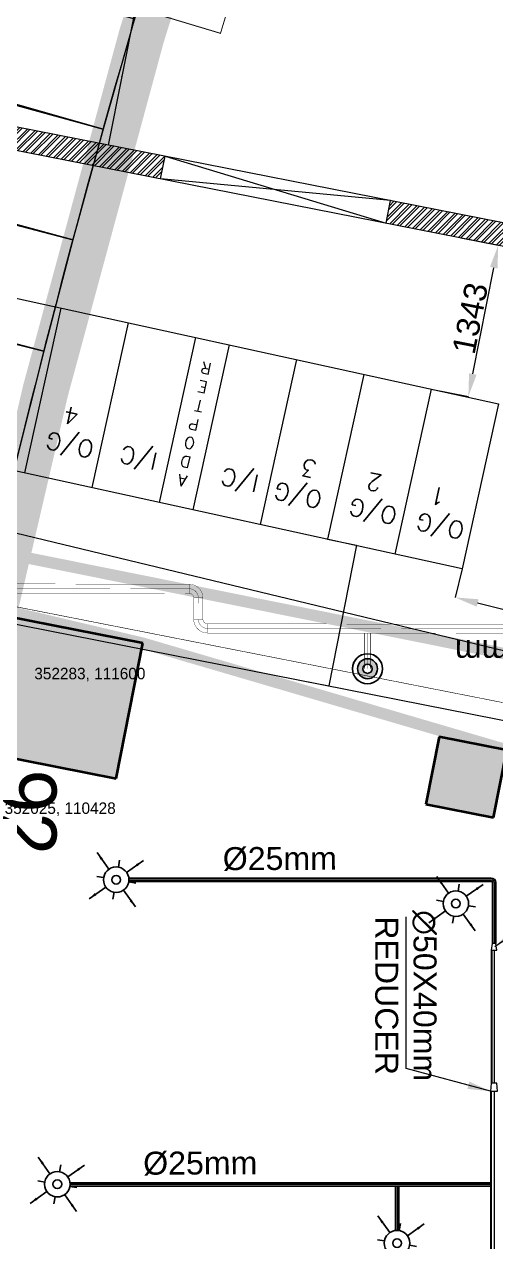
# Model space of a CAD drawing. Header units: inches. Extents: x 257070 to 799932, y -17980 to 269260.
# Drawn here: x 352564 to 356664, y 106131 to 116731 of the extents above; entities that cross this region are included whole.
import ezdxf

# ---------------------------------------------------------------- set-up
doc = ezdxf.new("R2010")
doc.units = ezdxf.units.IN
doc.header["$MEASUREMENT"] = 0
doc.header["$PDMODE"] = 99
doc.header["$PDSIZE"] = 100
doc.linetypes.add('Basement 1floor plan$0$CENTERX2', pattern=[4, 2.5, -0.5, 0.5, -0.5])
for name, color, linetype, lineweight in [('0-AES-DIM', 7, 'Continuous', 5), ('0-AES-F-SPRINKLER PIPE', 10, 'Continuous', 15), ('0-aes-FF-Sprinkler Header', 5, 'Continuous', 0), ('0-AES-P-INFRA', 7, 'Continuous', 13), ('E--CONCRETE-4', 4, 'Continuous', 40), ('E--CONCRETE-SHADE', 253, 'Continuous', 20), ('M--TILING-2', 252, 'Continuous', 18), ('Q--PARKING', 253, 'Continuous', 13)]:
    doc.layers.add(name, color=color, linetype=linetype, lineweight=lineweight)
for name, color, linetype in [('0-AES-F-SPRINKLER', 10, 'Continuous'), ('0-aes-ff Nozzel', 30, 'Continuous'), ('0-aes-water curtan pipe', 200, 'Continuous'), ('2 wheeler barrier', 170, 'Continuous'), ('basement1_AP$0$A-_ROAD----_E-_-', 2, 'Continuous'), ('DSP_SLAB CO-ORDINATES', 160, 'Continuous')]:
    doc.layers.add(name, color=color, linetype=linetype)
doc.styles.add('RomanS', font='romans.shx')
doc.styles.get("Standard").update_dxf_attribs({"font": 'arial.ttf'})
doc.styles.add('TEXT style 175', font='GOTHIC.TTF')
doc.dimstyles.new('AES DIM', dxfattribs={"dimtxt": 0.2, "dimasz": 0.15, "dimexe": 0, "dimexo": 0, "dimgap": 0.02, "dimtad": 1, "dimzin": 0, "dimdsep": 46, "dimtxsty": 'RomanS', "dimcen": 0, "dimclrd": 7, "dimclre": 7, "dimclrt": 7, "dimadec": 0, "dimazin": 0, "dimtfac": 1, "dimtix": 1, "dimtofl": 0, "dimtmove": 1, "dimatfit": 3, "dimfxl": 1, "dimtolj": 1, "dimtzin": 0, "dimlwd": -1, "dimlwe": -1, "dimarcsym": 0})
doc.dimstyles.new('AES-PLUMBING', dxfattribs={"dimtxt": 100, "dimasz": 100, "dimexe": 0, "dimexo": 0, "dimgap": 0.01, "dimtad": 1, "dimdec": 0, "dimdsep": 46, "dimtxsty": 'Standard', "dimcen": 10, "dimclrd": 7, "dimclre": 7, "dimclrt": 7, "dimadec": 0, "dimazin": 0, "dimtfac": 1, "dimtdec": 0, "dimtmove": 0, "dimatfit": 3, "dimfxl": 1, "dimlwd": -1, "dimlwe": -1, "dimarcsym": 1})
doc.dimstyles.new('ISO-25', dxfattribs={"dimtxt": 2.5, "dimasz": 2.5, "dimexe": 1.25, "dimexo": 0.625, "dimtad": 1, "dimtxsty": 'Standard', "dimcen": 2.5, "dimadec": 0, "dimazin": 0, "dimtfac": 1, "dimtmove": 0, "dimatfit": 3, "dimfxl": 1, "dimarcsym": 0})
doc.dimstyles.new('PLUMBING', dxfattribs={"dimscale": 100, "dimtxt": 1.8, "dimasz": 1.6, "dimexe": 1, "dimexo": 1, "dimgap": 0.5, "dimtad": 2, "dimdec": 0, "dimzin": 0, "dimdsep": 46, "dimtxsty": 'Standard', "dimcen": 1, "dimdle": 1, "dimclrd": 7, "dimclre": 7, "dimclrt": 256, "dimadec": 0, "dimazin": 0, "dimtfac": 1, "dimtdec": 0, "dimtmove": 2, "dimatfit": 3, "dimfxl": 1, "dimtolj": 1, "dimtzin": 0, "dimlwd": -1, "dimlwe": -1, "dimarcsym": 0})
pattern_1 = [(45, (-355159.0220215801, -150828.6564107728), (-39.77475644174329, 39.7747564417433), []), (45, (-355132.5055173301, -150828.6564107728), (-39.77475644174329, 39.7747564417433), [])]

# ---------------------------------------------------------------- blocks, each defined once
blk = doc.blocks.new('*U188')
at = {"layer": 'DSP_SLAB CO-ORDINATES', "color": 206}
for p, q in [((-0.0003698509850069277, -188.0474283585087), (-0.0003698509849839045, 188.0474118549197)), ((-188.0477899576992, -8.251794497482479e-06), (188.0470502557292, -8.251794497482479e-06))]:
    blk.add_line(p, q, dxfattribs=at)
at = {"layer": 'DSP_SLAB CO-ORDINATES', "color": 206, "ltscale": 3.5}
blk.add_lwpolyline([(-105.4687033243318, 0.1349944143975237), (4.66756682276557e-05, 105.6037444143975), (105.4687966714443, 0.1359383291039289), (4.667566820182415e-05, -105.3337555856025), (-105.4677594096254, 0.1359383291039289)], dxfattribs=at)
at = {"layer": 'DEFPOINTS', "style": 'TEXT style 175'}
blk.add_attdef('CORDINATE', (367.2826763232355, -572.4526064181649), '', height=100, dxfattribs=at)
at = {"layer": 'DSP_SLAB CO-ORDINATES', "color": 214, "style": 'TEXT style 175'}
blk.add_attdef('NO.', (318.4060704529356, -186.8432824506217), '', height=500, rotation=270, dxfattribs=at)
blk = doc.blocks.new('*U189')
at = {"layer": 'DSP_SLAB CO-ORDINATES', "color": 206}
for p, q in [((-0.0003698509850069277, -188.0474283585087), (-0.0003698509849839045, 188.0474118549197)), ((-188.0477899576992, -8.251794497482479e-06), (188.0470502557292, -8.251794497482479e-06))]:
    blk.add_line(p, q, dxfattribs=at)
at = {"layer": 'DSP_SLAB CO-ORDINATES', "color": 206, "ltscale": 3.5}
blk.add_lwpolyline([(-105.4687033243318, 0.1349944143975237), (4.66756682276557e-05, 105.6037444143975), (105.4687966714443, 0.1359383291039289), (4.667566820182415e-05, -105.3337555856025), (-105.4677594096254, 0.1359383291039289)], dxfattribs=at)
at = {"layer": 'DEFPOINTS', "style": 'TEXT style 175'}
blk.add_attdef('CORDINATE', (367.2826763232355, -572.4526064181649), '', height=100, dxfattribs=at)
at = {"layer": 'DSP_SLAB CO-ORDINATES', "color": 214, "style": 'TEXT style 175'}
blk.add_attdef('NO.', (-485.0326414022321, 1389.961365993013), '', height=500, rotation=270, dxfattribs=at)
blk = doc.blocks.new('*D607')
at = {"layer": '0-AES-F-SPRINKLER PIPE', "color": 7, "ltscale": 1000, "transparency": 16777216}
for p, q in [((346248.8212083713, 113080.7856573716), (346414.7204082534, 113767.928951582)), ((346511.9274342916, 113744.4599488593), (357901.6930020183, 110994.5924751445)), ((357833.0008281745, 110283.9801782115), (357998.9000280566, 110971.1234724219))]:
    blk.add_line(p, q, dxfattribs=at)
for points in [[(346515.8389347454, 113760.6611198657), (346508.0159338379, 113728.258777853), (346414.7204082534, 113767.928951582)], [(357905.6045024721, 111010.7936461509), (357897.7815015645, 110978.3913041381), (357998.9000280566, 110971.1234724219)]]:
    blk.add_solid(points, dxfattribs=at)
at = {"layer": 'DEFPOINTS', "color": 0, "ltscale": 1000, "transparency": 16777216}
for p in [(346248.8212083713, 113080.7856573716, -6.094219490413867e-08), (357998.9000280566, 110971.1234724219), (357833.0008281745, 110283.9801782115, -6.654302336857554e-08)]:
    blk.add_point(p, dxfattribs=at)
at = {"layer": '0-AES-F-SPRINKLER PIPE', "color": 7, "ltscale": 1000, "transparency": 16777216, "insert": (352218.7952038943, 112419.1672144164), "char_height": 100, "attachment_point": 5, "rotation": 346.42664834947607}
blk.add_mtext('11917', dxfattribs=at)
blk = doc.blocks.new('*D638')
at = {"layer": '0-AES-P-INFRA', "color": 7, "ltscale": 1000, "transparency": 16777216}
for p, q in [((43.29848365876569, -38582.24846234437), (295.3897739150634, -38631.92066947716)), ((295.3607754050481, -38632.06783974052), (53.71505750644246, -39858.44339915817)), ((-198.4052312598706, -39808.91836228874), (53.68605899642716, -39858.59056942153))]:
    blk.add_line(p, q, dxfattribs=at)
for points in [[(295.3362470278225, -38632.06300665552), (295.3853037822737, -38632.07267282552), (295.3897739150634, -38631.92066947716)], [(53.69052912921688, -39858.43856607316), (53.73958588366804, -39858.44823224317), (53.68605899642716, -39858.59056942153)]]:
    blk.add_solid(points, dxfattribs=at)
at = {"layer": 'DEFPOINTS', "color": 0, "ltscale": 1000, "transparency": 16777216}
for p in [(43.29848365876569, -38582.24846234437, -1.082766026975886e-07), (-198.4052312598706, -39808.91836228874, -5.67430582117386e-08), (53.68605899642716, -39858.59056942153)]:
    blk.add_point(p, dxfattribs=at)
at = {"layer": '0-AES-P-INFRA', "color": 7, "ltscale": 1000, "transparency": 16777216, "insert": (174.4201802450616, -39245.23242064133), "char_height": 0.2, "attachment_point": 5, "rotation": 78.85320208970036, "style": 'RomanS'}
blk.add_mtext('\\A1;1250.26', dxfattribs=at)
blk = doc.blocks.new('*D611')
at = {"layer": '0-AES-P-INFRA', "color": 7, "ltscale": 1000, "transparency": 16777216}
for p, q in [((356362.8072078606, 114871.2399247931), (356686.882541173, 114807.3839420396)), ((356465.9587618216, 113686.174239477), (356648.2178611523, 114611.1569242288)), ((356103.2187484886, 113553.8032044197), (356427.294081801, 113489.9472216662))]:
    blk.add_line(p, q, dxfattribs=at)
for points in [[(356615.5133581838, 114617.6010375656), (356680.9223641207, 114604.712810892), (356686.882541173, 114807.3839420396)], [(356433.2542588532, 113692.6183528137), (356498.66326479, 113679.7301261402), (356427.294081801, 113489.9472216662)]]:
    blk.add_solid(points, dxfattribs=at)
at = {"layer": 'DEFPOINTS', "color": 0, "ltscale": 1000, "transparency": 16777216}
for p in [(356362.8072078606, 114871.2399247931, -5.71768998e-08), (356686.882541173, 114807.3839420396), (356103.2187484886, 113553.8032044197, -1.08276602680604e-07)]:
    blk.add_point(p, dxfattribs=at)
at = {"layer": '0-AES-P-INFRA', "color": 7, "ltscale": 1000, "transparency": 16777216, "insert": (356443.1428500082, 114171.1174585467), "char_height": 200, "attachment_point": 5, "rotation": 78.8532020896995}
blk.add_mtext('\\A1;1343', dxfattribs=at)
blk = doc.blocks.new('*D614')
at = {"layer": '0-AES-P-INFRA', "color": 7, "ltscale": 1000, "transparency": 16777216}
for p, q in [((356374.4780548248, 111989.4124638924), (356312.9897944052, 111739.8688871409)), ((356507.1815400429, 111692.0194783021), (357698.2596192873, 111398.5343881629)), ((357953.9396253444, 111600.2285560756), (357892.4513649248, 111350.6849793241))]:
    blk.add_line(p, q, dxfattribs=at)
for points in [[(356515.156441516, 111724.3847692417), (356499.2066385697, 111659.6541873625), (356312.9897944052, 111739.8688871409)], [(357706.2345207604, 111430.8996791025), (357690.2847178141, 111366.1690972233), (357892.4513649248, 111350.6849793241)]]:
    blk.add_solid(points, dxfattribs=at)
at = {"layer": 'DEFPOINTS', "color": 0, "ltscale": 1000, "transparency": 16777216}
for p in [(356374.4780548248, 111989.4124638924, -1.08276603180604e-07), (357953.9396253444, 111600.2285560756, -5.3177433e-09), (357892.4513649248, 111350.6849793241)]:
    blk.add_point(p, dxfattribs=at)
at = {"layer": '0-AES-P-INFRA', "color": 7, "ltscale": 1000, "transparency": 16777216, "insert": (357130.7052339253, 111658.8496814387), "char_height": 200, "attachment_point": 5, "rotation": 346.1578954258354}
blk.add_mtext('\\A1;1627', dxfattribs=at)
blk = doc.blocks.new('*D649')
at = {"layer": '0-AES-P-INFRA', "color": 7, "ltscale": 1000, "transparency": 16777216}
blk.add_line((-1629.535388925292, -33953.78731135702), (-1864.990477064619, -35148.74482165614), dxfattribs=at)
for points in [[(-1629.559917302518, -33953.78247827202), (-1629.510860548066, -33953.79214444203), (-1629.506390415277, -33953.64014109367)], [(-1865.015005441845, -35148.73998857113), (-1864.965948687393, -35148.74965474114), (-1865.019475574635, -35148.8919919195)]]:
    blk.add_solid(points, dxfattribs=at)
at = {"layer": 'DEFPOINTS', "color": 0, "ltscale": 1000, "transparency": 16777216}
for p in [(-1629.506390415277, -33953.64014109367, -5.317742964095189e-09), (-1865.019475574635, -35148.8919919195, -5.71768998e-08), (-1865.019475574635, -35148.8919919195)]:
    blk.add_point(p, dxfattribs=at)
at = {"layer": '0-AES-P-INFRA', "color": 7, "ltscale": 1000, "transparency": 16777216, "insert": (-1747.380669205646, -34551.24286769857), "char_height": 0.2, "attachment_point": 5, "rotation": 78.85320208969888, "style": 'RomanS'}
blk.add_mtext('\\A1;1218.23', dxfattribs=at)
blk = doc.blocks.new('*U701')
at = {"layer": '0-aes-FF-Sprinkler Header', "color": 1, "const_width": 5}
for points in [[(12087231.45229528, -3664418.565553213), (12087540.83418112, -3664418.565553213)], [(12087231.45229528, -3664468.565553213), (12087540.83418112, -3664468.565553213)]]:
    blk.add_lwpolyline(points, dxfattribs=at)
at = {"layer": '0-aes-FF-Sprinkler Header', "color": 8, "const_width": 2}
blk.add_lwpolyline([(12087231.45229528, -3664443.565553213), (12087540.83418112, -3664443.565553213)], dxfattribs=at)
blk = doc.blocks.new('Nozzel')
at = {"transparency": 33554585}
h = blk.add_hatch(color=30, dxfattribs=at)
h.dxf.hatch_style = 1
edge = h.paths.add_edge_path()
edge.add_ellipse((-1664094.47680354, 224268.8534619729), major_axis=(0.8799614910948493, 86.96670475333754), ratio=0.9999999971453589, start_angle=0, end_angle=360)
edge = h.paths.add_edge_path(flags=16)
edge.add_arc((-1664094.47680354, 224268.8534619729), 40.02344873524271, 0, 360)
blk.add_circle((-1664094.47680354, 224268.8534619729), 40.02344873524271)
at = {"layer": '0-AES-F-SPRINKLER', "color": 13}
blk.add_circle((-1664094.47680354, 224268.8534619729), 130.6494164323611, dxfattribs=at)
for major_axis, ratio, start_param, end_param in [((0.6289992978794071, 130.4552184160167), 0.9999999971271565, 1.575617861951129, 7.858803169130714), ((0.8799614910948493, 86.96670475333754), 0.9999999971453589, 1.580914353715009, 7.864099660894595)]:
    blk.add_ellipse((-1664094.47680354, 224268.8534619729), major_axis=major_axis, ratio=ratio, start_param=start_param, end_param=end_param, dxfattribs=at)
at = {"layer": '0-AES-F-SPRINKLER PIPE', "lineweight": 30, "rotation": 180}
blk.add_blockref('*U701', (10423136.97549174, -3440174.712091242), dxfattribs=at)
blk = doc.blocks.new('*U706')
at = {"layer": '0-AES-F-SPRINKLER PIPE', "color": 200, "lineweight": 30, "const_width": 2.666666666666667}
for points in [[(-1770300.02490452, 102105.9614999736), (-1770300.02490452, 100470.3375825282)], [(-1770220.02490452, 102105.9614999736), (-1770220.02490452, 100470.3375825282)]]:
    blk.add_lwpolyline(points, dxfattribs=at)
at = {"layer": '0-AES-F-SPRINKLER PIPE', "color": 252, "lineweight": 30, "const_width": 2.666666666666667}
blk.add_lwpolyline([(-1770260.02490452, 102105.9614999736), (-1770260.02490452, 100470.3375825282)], dxfattribs=at)
blk = doc.blocks.new('*U711')
at = {"layer": '0-AES-F-SPRINKLER PIPE', "color": 200, "lineweight": 30, "const_width": 2.666666666666667}
for points in [[(-1770300.02490452, 102023.9733807397), (-1770300.02490452, 101838.5711403549)], [(-1770220.02490452, 102023.9733807397), (-1770220.02490452, 101838.5711403549)]]:
    blk.add_lwpolyline(points, dxfattribs=at)
at = {"layer": '0-AES-F-SPRINKLER PIPE', "color": 252, "lineweight": 30, "const_width": 2.666666666666667}
blk.add_lwpolyline([(-1770260.02490452, 102023.9733807397), (-1770260.02490452, 101838.5711403549)], dxfattribs=at)
blk = doc.blocks.new('A$C3B671B2F')
at = {"layer": '0-AES-F-SPRINKLER PIPE', "color": 200, "lineweight": 30, "const_width": 2.666666666666667}
for points in [[(1.333679335657507, 1.333893688861281, -0.4142135623728617), (121.3335798736662, 121.3337942269718, -0.4142135623728617)], [(81.33366688177921, 1.333893688861281, -0.4142135623723415), (121.3335798736662, 41.33380668086465, -0.4142135623723415)]]:
    blk.add_lwpolyline(points, format="xyb", dxfattribs=at)
for points in [[(121.3335798736662, 41.33380668086465), (121.3335798736662, 121.3337942268845)], [(81.33357987366617, 1.333893688875833), (1.333679335657507, 1.333893688875833)]]:
    blk.add_lwpolyline(points, dxfattribs=at)
at = {"layer": '0-AES-F-SPRINKLER PIPE', "color": 252, "lineweight": 30, "const_width": 2.666666666666667}
blk.add_lwpolyline([(41.33357987366617, 1.333893688861281, -0.4142135623730951), (121.3335798736662, 81.33389368886128)], format="xyb", dxfattribs=at)
blk = doc.blocks.new('*U712')
at = {"layer": '0-AES-F-SPRINKLER PIPE', "color": 200, "lineweight": 30, "const_width": 2.666666666666667}
for points in [[(-1770300.02490452, 109454.4811685322), (-1770300.02490452, 100470.3375825282)], [(-1770220.02490452, 109454.4811685322), (-1770220.02490452, 100470.3375825282)]]:
    blk.add_lwpolyline(points, dxfattribs=at)
at = {"layer": '0-AES-F-SPRINKLER PIPE', "color": 252, "lineweight": 30, "const_width": 2.666666666666667}
blk.add_lwpolyline([(-1770260.02490452, 109454.4811685322), (-1770260.02490452, 100470.3375825282)], dxfattribs=at)
blk = doc.blocks.new('*U603')
at = {"layer": '0-AES-F-SPRINKLER'}
for p, q in [((171672.4061701425, 56809.37202057959), (171672.4061701495, 56870.64695059191)), ((171561.5562048926, 56698.52205535075), (171500.2812748789, 56698.52205535703)), ((171783.2561353722, 56698.52205532826), (171844.5310653842, 56698.52205532206)), ((171672.4061701212, 56587.67209009943), (171672.4061701137, 56526.39716008698))]:
    blk.add_line(p, q, dxfattribs=at)
for radius in [110.8499652399786, 37.80738082159161]:
    blk.add_circle((171672.4061701323, 56698.52205533961), radius, dxfattribs=at)
at = {"layer": '0-AES-F-SPRINKLER PIPE'}
for points, override in [([(171467.8843980348, 56903.04382747895), (171594.0234080246, 56776.90481746293)], {"dimasz": 70, "dimtad": 0, "dimfxl": 13, "dimarcsym": 1}), ([(171876.9279422716, 56903.04382743764), (171750.7889322562, 56776.90481744697)], {"dimasz": 70, "dimtad": 0, "dimfxl": 13, "dimarcsym": 1}), ([(171467.8843979921, 56494.00028324145), (171594.0234080091, 56620.13929323198)], {"dimasz": 70, "dimtad": 0, "dimfxl": 13, "dimarcsym": 1}), ([(171876.9279422305, 56494.0002832), (171750.7889322391, 56620.13929321616)], {"dimasz": 70, "dimgap": 0.625, "dimtad": 0, "dimfxl": 13, "dimarcsym": 1})]:
    blk.add_leader(points, dimstyle='ISO-25', override=override, dxfattribs=at)
blk = doc.blocks.new('A$C5579145F')
at = {"layer": '0-AES-P-INFRA', "ltscale": 1000}
h = blk.add_hatch(dxfattribs=at)
h.set_pattern_fill('ANSI32', color=256, scale=150)
h.set_pattern_definition(pattern_1)
h.paths.add_polyline_path([(-4324.982731003896, -34664.1794727425), (-4379.478745337285, -34857.28707569218), (-1409.941183560818, -35442.40639777255), (-1371.276503540226, -35246.17937996179)])
h = blk.add_hatch(dxfattribs=at)
h.set_pattern_fill('ANSI32', color=256, scale=150)
h.set_pattern_definition(pattern_1)
h.paths.add_polyline_path([(590.9936745674349, -35632.82618016795), (552.3289945468418, -35829.0531979787), (3521.866556323308, -36414.17252005907), (3575.117197152867, -36220.81952802603)])
for p, q in [((-1409.941183560819, -35442.40639777255, 6.048806542903172e-08), (-1371.276503540226, -35246.17937996179, 6.048806542903172e-08)), ((552.3289945468423, -35829.0531979787, 6.048806542903172e-08), (590.9936745674349, -35632.82618016795, 6.048806542903172e-08)), ((-5308.209090792865, -38802.07978622944, 6.092190703427778e-08), (2178.306683932024, -40277.22699138231, 6.092190703427778e-08))]:
    blk.add_line(p, q, dxfattribs=at)
at = {"layer": '0-AES-P-INFRA'}
for p, q in [((-2279.236534414405, -36568.11562388834, 9.388362548427755e-09), (-2594.056003012054, -38004.00862211555, 9.388362548427755e-09)), ((-1693.157759649272, -36696.61336614874, 9.388362548427755e-09), (-2007.977228137432, -38132.50636441582, 9.388362548427755e-09)), ((-1107.078984774766, -36825.11110844884, 9.388362548427755e-09), (-1421.898453372414, -38261.00410667622, 9.388362548427755e-09)), ((-814.0395973823033, -36889.35997955177, 9.388362548427755e-09), (-1128.859065999684, -38325.25297783381, 9.388362548427755e-09)), ((-227.9608226171695, -37017.85772181222, 9.388362548427755e-09), (-542.7802912148181, -38453.75072003966, 9.388362548427755e-09)), ((358.117952147848, -37146.35546407268, 9.388362548427755e-09), (43.29848365980433, -38582.24846233964, 9.388362548427755e-09)), ((944.196726908558, -37274.8532063531, 9.388362548427755e-09), (629.3772584205144, -38710.74620461995, 9.388362548427755e-09))]:
    blk.add_line(p, q, dxfattribs=at)
at = {"layer": '0-AES-P-INFRA', "ltscale": 1000, "const_width": 5, "elevation": 1.123472219290317e-07}
for points in [[(4604.961787308508, -33343.18776785882), (3749.312026000989, -36153.24613151587), (3340.535836838419, -37641.06117712311), (2663.129909088777, -40390.24121523087), (2178.306645682547, -40277.22698384561), (-5331.064879926562, -38797.57626890887), (-5520.325572082656, -38757.18108990137), (-5051.156037971319, -36783.55934730223), (-4505.587115995411, -34730.54177080968), (-3983.351385207905, -32879.99010422177)], [(4462.093959703576, -33297.43383577788), (3605.230615574575, -36111.47775370232), (3195.379289785516, -37603.19661868773), (2552.924659000069, -40210.53052881859), (2209.841598180763, -40130.55650251593), (-5300.908621267823, -38650.63412898322), (-5338.952660318348, -38642.51413454534), (-4905.671809254214, -36820.14308056539), (-4360.913498725917, -34770.17589694285), (-3839.403006451554, -32922.194126017)]]:
    blk.add_lwpolyline(points, dxfattribs=at)
at = {"layer": '0-AES-P-INFRA', "const_width": 8.275862069101485, "elevation": 1.123472222649365e-07}
blk.add_lwpolyline([(-679.8477850756026, -33481.96302540718), (-2161.994972669112, -33036.69593449809), (-2370.579984212003, -33731.00659563909), (-888.432796618552, -34176.27368654824)], close=True, dxfattribs=at)
at = {"layer": '0-AES-P-INFRA', "ltscale": 1000, "elevation": 6.048806542903172e-08}
blk.add_lwpolyline([(-4324.982731003896, -34664.1794727425), (-4379.478745337285, -34857.28707569218), (3521.866556323308, -36414.17252005907), (3575.117197152867, -36220.81952802603)], close=True, dxfattribs=at)
for points in [[(-1371.276503540226, -35246.17937996179), (552.3289945468423, -35829.0531979787)], [(590.9936745674349, -35632.82618016795), (-1409.941183560819, -35442.40639777266)]]:
    blk.add_lwpolyline(points, dxfattribs=at)
at = {"layer": '0-AES-P-INFRA', "elevation": 9.388362048427753e-09}
blk.add_lwpolyline([(1215.456033244729, -38839.24394688041), (-3766.213552541682, -37747.01313759219), (-3451.394083944149, -36311.12013936492), (1530.275501842261, -37403.35094865308)], close=True, dxfattribs=at)
at = {"layer": '0-AES-P-INFRA', "attachment_point": 1, "rotation": 167.6335786472605, "style": 'RomanS'}
for s, insert, char_height, width in [('A\\PD\\PO\\PP\\PT\\PE\\PR  ', (-1193.878937726491, -38127.52785593703, 9.388362548427755e-09), 100.0000000053481, 353.1371985194543), ('O/G\\P\\pi185.19948;4', (-2011.225013807067, -37879.02190643434, 9.388362548427755e-09), 150, 477.5418114302893), ('I/C\\P  ', (-1456.786596523132, -37980.79492191384, 9.388362548427755e-09), 150, 477.5418114302893), ('O/G \\P 3', (-25.88490574096795, -38317.44064732933, 9.388362548427755e-09), 150, 477.5418114302893), ('I/C\\P  ', (-577.6684343655361, -38173.54153527711, 9.388362548427755e-09), 150, 477.5418114302893), ('O/G\\P\\pi188.77091;2', (626.1294728358043, -38457.26174652106, 9.388362548427755e-09), 150, 477.5418114302893), ('O/G\\P\\pi220.91376;1', (1212.208247719682, -38585.75948877879, 9.423049548427744e-09), 150, 477.5418114302893)]:
    blk.add_mtext(s, dxfattribs=dict(at, insert=insert, char_height=char_height, width=width))
at = {"layer": '0-AES-P-INFRA', "ltscale": 1000}
for p1, p2, distance, picture, middle in [((-1629.506390415278, -33953.64014109367, 1.123472222649365e-07), (-1865.019475574634, -35148.89199191949, 6.048806542903172e-08), 1.911214896993947e-12, '*D649', (-1747.380669205646, -34551.24286769857, 1.176649652290317e-07)), ((43.29848365876603, -38582.24846234438, 9.388362548427755e-09), (-198.4052312598702, -39808.91836228874, 6.092190703427778e-08), 256.9384104888319, '*D638', (174.4201802450616, -39245.23242064133, 1.176649652460164e-07))]:
    dim = blk.add_aligned_dim(p1=p1, p2=p2, distance=distance, dimstyle='AES DIM', override={"dimscale": 1}, dxfattribs=at)
    dim.commit()
    dim.dimension.update_dxf_attribs({"geometry": picture, "text_midpoint": middle})
for p1, p2, distance, picture, middle in [((944.196726908558, -37274.8532063531, 9.388362548427755e-09), (1203.785186280496, -35957.41648597976, 6.048806542903172e-08), -330.3065367124109, '*D611', (1284.120828428131, -36657.53895222617, 1.176649652460164e-07)), ((1215.456033244729, -38839.24394688041, 9.388362048427753e-09), (2794.917603764276, -39228.42785469718, 1.123472219290317e-07), -257.00739846814724, '*D614', (1971.683212345233, -39169.80672933407, 1.176649652290317e-07))]:
    dim = blk.add_aligned_dim(p1=p1, p2=p2, distance=distance, dimstyle='AES DIM', override={"dimscale": 1}, dxfattribs=at)
    dim.commit()
    dim.dimension.update_dxf_attribs({"geometry": picture, "text_midpoint": middle, "insert": (-355159.0220215801, -150828.6564107728)})

msp = doc.modelspace()

# ---------------------------------------------------------------- hatches: boundary and pattern name
at = {"layer": 'E--CONCRETE-SHADE', "ltscale": 3.5}
h = msp.add_hatch(color=8, dxfattribs=at)
h.dxf.hatch_style = 1
h.paths.add_polyline_path([(353595.493198943, 111341.1874629324), (352418.131085675, 111573.1755105553), (352186.143038052, 110395.8133972873), (353363.5051513205, 110163.825349664)])
h = msp.add_hatch(color=8, dxfattribs=at)
h.dxf.hatch_style = 1
h.paths.add_polyline_path([(356646.7466434434, 109822.8949085467), (356762.7407866381, 110411.5759416579), (356174.0597535269, 110527.5700848525), (356058.0656103319, 109938.8890517412)])

# ---------------------------------------------------------------- linework, layer by layer
at = {"layer": '0-AES-F-SPRINKLER', "color": 7, "const_width": 100, "elevation": 2.599384278246039e-08}
msp.add_lwpolyline([(356607.4875983534, 78193.86801725908), (356438.2093269538, 71883.79816888794), (345953.5934723077, 68179.43884699003), (332024.7418327391, 62667.82106957465), (330604.1840538767, 67058.38101472694), (321899.5970426726, 64138.39637562248), (317671.881978802, 77137.13739188424), (317715.9427322162, 91029.53285548049), (324246.4812496862, 117779.8809070129), (364035.6860035449, 109784.7086406939), (363210.3067703719, 79337.24784450677), (363210.3067703719, 79337.24784450677)], close=True, dxfattribs=at)
at = {"layer": '0-AES-F-SPRINKLER PIPE', "ltscale": 1000, "const_width": 100, "elevation": -6.654302336857554e-08}
msp.add_lwpolyline([(351605.3977095037, 129547.826318871), (346250.5245428041, 113080.3835360998), (353595.493198943, 111341.1874629324), (356762.7407866381, 110411.5759416579), (357833.0008281745, 110283.9801782115), (360303.2857049529, 119093.2608042444), (363523.4809188613, 126983.1935690066), (367633.3451623905, 134797.2613235805), (369450.4341872607, 138076.312566022), (363706.0776720152, 139071.7693589754), (357863.4465078678, 128490.3235903428)], close=True, dxfattribs=at)
at = {"layer": '0-AES-F-SPRINKLER PIPE', "ltscale": 1000, "elevation": -5.994885344998288e-08}
for points in [[(353473.6764520636, 109297.6471192318), (356625.4667518369, 109297.6471192318, -0.414213562373095), (356665.9667518369, 109257.1471192318), (356665.9667518369, 108727.8712663511)], [(353473.6764520636, 109294.6471192318), (356625.4667518369, 109294.6471192318, -0.4142135623730951), (356662.9667518369, 109257.1471192318), (356662.9667518369, 108727.8712663511)], [(353473.6764520636, 109282.1471192318), (356625.4667518369, 109282.1471192318, -0.4142135623730951), (356650.4667518369, 109257.1471192318), (356650.4667518369, 108727.8712663511)], [(353473.6764520636, 109269.6471192318), (356625.4667518369, 109269.6471192318, -0.4142135623730951), (356637.9667518369, 109257.1471192318), (356637.9667518369, 108727.8712663511)], [(353473.6764520636, 109266.6471192318), (356625.4667518369, 109266.6471192318, -0.414213562373095), (356634.9667518369, 109257.1471192318), (356634.9667518369, 108727.8712663511)]]:
    msp.add_lwpolyline(points, format="xyb", dxfattribs=at)
for points in [[(356665.9667518369, 108727.8712663511), (356634.9667518369, 108727.8712663511), (356626.4667518369, 108668.7955351076), (356674.4667518369, 108668.7955351076)], [(356674.4667518369, 107510.0780023849), (356626.4667518369, 107510.0780023849), (356620.4667518369, 107440.347235776), (356680.4667518369, 107440.347235776)]]:
    msp.add_lwpolyline(points, close=True, dxfattribs=at)
at = {"layer": '0-AES-F-SPRINKLER PIPE', "ltscale": 1000}
for points, elevation in [([(356626.4667518369, 108668.7955351076), (356626.4667518369, 107510.0780023849)], -5.994885344998288e-08), ([(356630.4667518369, 108668.7955351076), (356630.4667518369, 107510.0780023849)], -5.994885344998288e-08), ([(356650.4667518369, 108668.7955351076), (356650.4667518369, 107510.0780023849)], -5.994885344998288e-08), ([(356620.4667518369, 107440.347235776), (356620.4667518369, 104204.8883738592)], -5.994885344998288e-08), ([(356625.4667518369, 107440.347235776), (356625.4667518369, 104204.8883738592)], -5.994885344998288e-08), ([(356650.4667518369, 107440.347235776), (356650.4667518369, 104204.8883738592)], -5.994885344998288e-08), ([(352960.504098085, 106645.7815042815), (356620.4667518369, 106645.7815042815)], -5.99488546430528e-08), ([(352960.8860831722, 106642.7815042815), (356620.4667518369, 106642.7815042815)], -5.99488546430528e-08), ([(352960.504098085, 106614.7815042815), (356620.4667518369, 106614.7815042815)], -5.99488546430528e-08), ([(352960.8860831722, 106617.7815042815), (356620.4667518369, 106617.7815042815)], -5.99488546430528e-08), ([(352961.5931194802, 106630.2815042815), (356620.4667518369, 106630.2815042815)], -5.99488546430528e-08), ([(355791.2151873959, 106614.7815042815), (355791.2151873959, 106227.9591158435)], -5.99488546430528e-08), ([(355794.2151873959, 106614.7815042815), (355794.2151873959, 106228.3411009306)], -5.99488546430528e-08), ([(355806.7151873959, 106614.7815042815), (355806.7151873959, 106229.0481372386)], -5.99488546430528e-08), ([(355819.2151873959, 106614.7815042815), (355819.2151873959, 106228.3411009306)], -5.99488546430528e-08), ([(355822.2151873959, 106614.7815042815), (355822.2151873959, 106227.9591158435)], -5.99488546430528e-08)]:
    msp.add_lwpolyline(points, dxfattribs=dict(at, elevation=elevation))
at = {"layer": '2 wheeler barrier', "color": 8, "const_width": 100, "elevation": -5.892624788984337e-08}
msp.add_lwpolyline([(363676.7758842452, 139076.8477741547, 0.06675746279244901), (353918.3901662353, 117753.0099519296, 0.01643551900720754), (352411.1586347902, 112154.7064447233, 0.001613952758021698), (352283.0514350793, 111599.8265578237, 0.001613952758021698)], format="xyb", dxfattribs=at)
at = {"layer": 'basement1_AP$0$A-_ROAD----_E-_-', "color": 8, "elevation": -4.494097097810526e-08}
msp.add_lwpolyline([(357922.3539247924, 110865.8564564643, 0.09038376328380048), (356447.9202561443, 81295.53220102843, 0.09038376328380048)], format="xyb", dxfattribs=at)
at = {"layer": 'E--CONCRETE-4', "color": 8, "ltscale": 10}
for p, q in [((353595.493198943, 111341.1874629324, -5.850826397673766e-08), (352418.131085675, 111573.1755105553, -5.888321788516384e-08)), ((353363.5051513205, 110163.825349664, -5.818741875893843e-08), (353595.493198943, 111341.1874629324, -5.850826397673766e-08)), ((356174.0597535269, 110527.5700848525, -5.758846282759948e-08), (356058.0656103319, 109938.8890517412, -5.742804025671981e-08)), ((356762.7407866381, 110411.5759416579, -5.74009858408529e-08), (356174.0597535269, 110527.5700848525, -5.758846282759948e-08)), ((352186.143038052, 110395.8133972873, -5.856237266736492e-08), (353363.5051513205, 110163.825349664, -5.818741875893843e-08)), ((356646.7466434434, 109822.8949085467, -5.724056326997318e-08), (356762.7407866381, 110411.5759416579, -5.74009858408529e-08)), ((356058.0656103319, 109938.8890517412, -5.742804025671981e-08), (356646.7466434434, 109822.8949085467, -5.724056326997318e-08))]:
    msp.add_line(p, q, dxfattribs=at)
at = {"layer": 'M--TILING-2', "color": 8, "linetype": 'Basement 1floor plan$0$CENTERX2', "ltscale": 1000, "const_width": 400, "elevation": 2.408171363038821e-08}
msp.add_lwpolyline([(350086.3833850136, 91684.8476518134, -0.02911462853865341), (350643.0410899508, 101934.0380662009, -0.02440263577394803), (352024.782288598, 110427.6428705713, -0.02718810943544169), (354530.1704471644, 119680.5994549241, -0.01332322561527532), (357863.4465078688, 128490.3235903454), (338652.8309054209, 131708.109113949), (319828.4972484739, 134457.3560055109), (311231.612201708, 135934.9612226126), (308386.9808443538, 136427.9066202417), (300964.8700720216, 140353.6479632277), (283588.9790605498, 141766.7310709313)], format="xyb", dxfattribs=at)
at = {"layer": 'Q--PARKING', "color": 8, "elevation": -4.906330640334753e-08}
msp.add_lwpolyline([(358490.6215126262, 129846.7662856046, 0.03666995519292739), (353822.7350533894, 117782.1664158178, 0.01643551900720732), (352313.7948681701, 112177.5164633454, 0.01643551900720677), (351176.2766216461, 106485.8511700289, 0.01643551900720733), (350415.0940360581, 100731.7567457329, 0.01643551900720899), (350033.5351815624, 94940.08907459734, 0.04274863128928102), (350824.9353327755, 79887.61754577712)], format="xyb", dxfattribs=at)
at = {"layer": 'Q--PARKING', "color": 8}
for points, elevation in [([(351325.6704161974, 116367.1967234879), (351600.4441399674, 117328.7056421805), (353523.4619773528, 116779.1581946393), (353248.6882535821, 115817.6492759475), (351325.6704161974, 116367.1967234879)], -6.070885191424788e-08), ([(351055.7099258868, 115380.8310018446), (351319.5785860695, 116345.3896212002), (353248.6958247809, 115817.6523008335), (352984.8271645978, 114853.0936814786), (351055.7099258868, 115380.8310018446)], -6.045932591480624e-08), ([(350796.9356514597, 114391.4716747766), (351049.8654145293, 115358.9563180415), (352984.8347010593, 114853.0967919019), (352731.9049379895, 113885.6121486377), (350796.9356514597, 114391.4716747766)], -6.020598265951692e-08), ([(350549.3807732352, 113399.2455990112), (350791.3392082622, 114369.5322142538), (352731.9124387476, 113885.6153441989), (352489.9540037202, 112915.328728957), (350549.3807732352, 113399.2455990112)], -5.994885463232704e-08)]:
    msp.add_lwpolyline(points, close=True, dxfattribs=dict(at, elevation=elevation))

# ---------------------------------------------------------------- block references
at = {"layer": '0-AES-DIM', "color": 51}
for p, rotation in [((353996.6046492787, 111857.1417417309, -8.637415256544785e-08), 269.9233957541225), ((354158.7001045864, 111429.0996886309, -8.438597290402982e-08), 89.92339575413176)]:
    msp.add_blockref('A$C3B671B2F', p, dxfattribs=dict(at, rotation=rotation))
at = {"layer": '0-AES-F-SPRINKLER', "color": 7, "rotation": 80.17180205283994}
for p in [(379925.7157215597, -69548.91941845304, -5.994885344998288e-08), (382881.6877547153, -69756.89633258269, -5.994885344998288e-08), (379413.6323889763, -72200.78503340331, -5.99488546430528e-08), (382369.604422132, -72712.86836568624, -5.99488546430528e-08)]:
    msp.add_blockref('*U603', p, dxfattribs=at)
at = {"layer": '0-AES-F-SPRINKLER PIPE', "ltscale": 1000}
msp.add_blockref('A$C5579145F', (355159.02202158, 150828.6564107728, -1.176717621607393e-07), dxfattribs=at)
at = {"layer": '0-aes-ff Nozzel', "extrusion": (6.467321430924787e-09, -1.132818964123314e-10, 1), "rotation": 269.9233957728879}
msp.add_blockref('Nozzel', (129055.9984851614, -1552673.951470967, 0.002980766101613811), dxfattribs=at)
at = {"layer": '0-aes-water curtan pipe', "color": 51, "xscale": -1}
for name, p, rotation in [('*U706', (254258.8434582969, 1882210.764351173, -8.593445269404524e-08), 269.9233957541083), ('*U711', (-1416317.071999931, 12078.77006405333, -8.692160498364837e-08), 359.92339575411), ('*U712', (256054.0041098905, 1881863.206177992, -8.307911646929999e-08), 269.9233957541083)]:
    msp.add_blockref(name, p, dxfattribs=dict(at, rotation=rotation))
at = {"layer": 'DSP_SLAB CO-ORDINATES', "color": 8, "ltscale": 3.5}
for name, p, values in [('*U189', (352283.0518049305, 111599.8265660754, -5.892624788984337e-08), {'NO.': '93', 'CORDINATE': '352283, 111600'}), ('*U188', (352024.7826584491, 110427.6428788232, -5.657314904405924e-08), {'NO.': '92', 'CORDINATE': '352025, 110428'})]:
    msp.add_blockref(name, p, dxfattribs=at).add_auto_attribs(values)

# ---------------------------------------------------------------- texts
at = {"layer": '0-AES-F-SPRINKLER PIPE', "color": 7, "linetype": 'Continuous', "lineweight": -3, "ltscale": 0.9, "char_height": 199.9999999999999, "attachment_point": 2}
for s, insert, width, rotation in [('%%C25mm', (354786.4269720429, 109567.1676247183, -5.994885582923874e-08), 685.7738095238092, 0.19220115648849304), ('∅50X40mm\\PREDUCER', (356150.2148747753, 108272.5799252685, -5.99779433473919e-08), 1474.714870395634, 269.99999998762826), ('%%C25mm', (354094.0586473868, 106915.302009768, -5.994885702230866e-08), 685.7738095238092, 0.19220115648849304)]:
    msp.add_mtext(s, dxfattribs=dict(at, insert=insert, width=width, rotation=rotation))
at = {"layer": '0-aes-water curtan pipe', "extrusion": (-9.400222389716659e-12, -7.030848302191918e-09, 1), "insert": (356806.7739374695, 111167.8988031274, -2.107464157342706e-06), "char_height": 199.9999999999999, "width": 685.7738095238091, "attachment_point": 2, "text_direction": (-0.999999106221013, 0.001336995577914951, 5.232744555010452e-21)}
msp.add_mtext('%%C32mm', dxfattribs=at)

# ---------------------------------------------------------------- dimensions: what is measured, and where the dimension line sits
at = {"layer": '0-AES-F-SPRINKLER PIPE', "ltscale": 1000}
dim = msp.add_aligned_dim(p1=(346248.8212083713, 113080.7856573716, -6.094219490413867e-08), p2=(357833.0008281745, 110283.9801782115, -6.654302336857554e-08), distance=706.8864486604813, dimstyle='AES-PLUMBING', dxfattribs=at)
dim.commit()
dim.dimension.update_dxf_attribs({"geometry": '*D607', "text_midpoint": (352218.7952038943, 112419.1672144164)})

# ---------------------------------------------------------------- leaders
at = {"layer": '0-AES-F-SPRINKLER PIPE', "color": 7, "linetype": 'Continuous', "lineweight": -3, "ltscale": 0.9}
for points in [[(356656.4807989699, 108700.1249738811), (357289.4996945155, 109141.7643587887), (357289.4996945156, 110461.4195962206)], [(356620.4667518369, 107440.347235776, -5.994884322966199e-08), (355885.3408374382, 107638.1637853929, -5.994885344998288e-08), (355885.3408374383, 108957.8190228248, -5.99342876017068e-08)]]:
    msp.add_leader(points, dimstyle='PLUMBING', override={"dimasz": 2, "dimgap": 25, "dimtad": 0}, dxfattribs=at)

doc.saveas('drawing.dxf')
